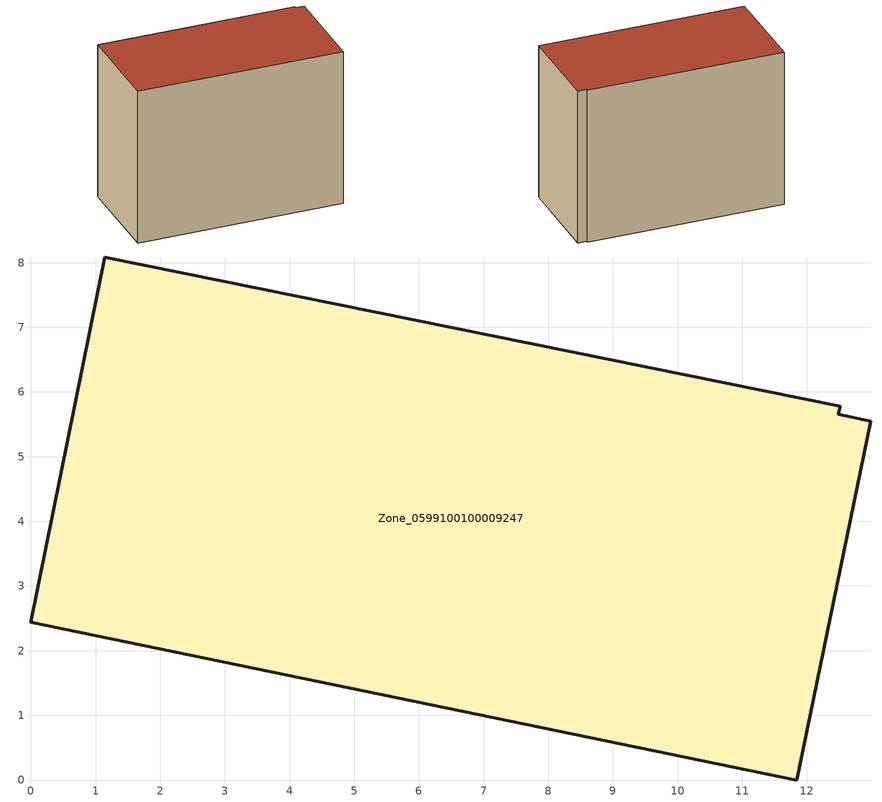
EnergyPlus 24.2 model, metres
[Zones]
Zone_0599100100009247
 floor ground (C_G): 0,2.44 1.15,8.09 12.51,5.78 12.49,5.65 12.99,5.55 11.84,0 z0
 wall outside (C_F): 1.15,8.09 0,2.44 11.84,0 12.99,5.55 12.49,5.65 12.51,5.78 1.15,8.09 z0:9.41
 roof outside (C_R): 11.84,0 12.99,5.55 12.49,5.65 12.51,5.78 1.15,8.09 0,2.44 z9.41
[BUILDING]
Pand.0599100100009247: North Axis=0; Terrain=City; Loads Convergence Tolerance Value=0.04; Temperature Convergence Tolerance Value=0.4; Solar Distribution=FullExterior; Maximum Number of Warmup Days=25; Minimum Number of Warmup Days=1
[Site:Location]
Rotterdam.The.Hague.AP_ZH_NLD Design_Conditions: Latitude=51.96; Longitude=4.45; Time Zone=1; Elevation=-4.5
[SITE:GROUNDTEMPERATURE:BUILDINGSURFACE]
18, 18, 18, 18, 18, 18, 18, 18, 18, 18, 18, 18
[MATERIAL] Thermal Absorptance=0.9; Solar Absorptance=0.7; Visible Absorptance=0.7
Name | Roughness | Thickness | Conductivity | Density | Specific Heat
G.TC.2015-2018 | MediumSmooth | 0.15 | 0.0428571 | 540 | 1210
F.TC.2015-2018 | Rough | 0.3 | 0.0666667 | 1920 | 840
R.TC.2015-2018 | MediumRough | 0.2 | 0.0333333 | 1500 | 1000
[CONSTRUCTION]
C_G: G.TC.2015-2018
C_F: F.TC.2015-2018
C_R: R.TC.2015-2018
[ZONE]
Zone_0599100100009247: Type=1; Multiplier=1; Ceiling Height=Autocalculate; Volume=Autocalculate; Floor Area=autocalculate; Part of Total Floor Area=Yes
[ZONEINFILTRATION:DESIGNFLOWRATE]
Infil_Zone_0599100100009247: Zone or ZoneList or Space or SpaceList=Zone_0599100100009247; Schedule=AlwaysOn; Design Flow Rate Calculation Method=Flow/Area; Flow Rate per Floor Area=0.0015; Constant Term Coefficient=1; Temperature Term Coefficient=0; Velocity Term Coefficient=0; Velocity Squared Term Coefficient=0
[HVACTEMPLATE:ZONE:IDEALLOADSAIRSYSTEM]
Zone_0599100100009247: Maximum Heating Supply Air Temperature=50; Minimum Cooling Supply Air Temperature=13; Maximum Heating Supply Air Humidity Ratio=0.0156; Minimum Cooling Supply Air Humidity Ratio=0.0077; Heating Limit=NoLimit; Cooling Limit=NoLimit; Dehumidification Control Type=ConstantSensibleHeatRatio; Cooling Sensible Heat Ratio=0.7; Dehumidification Setpoint=60; Humidification Control Type=None; Humidification Setpoint=30; Outdoor Air Method=None; Outdoor Air Flow Rate per Person=0.00944; Outdoor Air Flow Rate per Zone Floor Area=0; Outdoor Air Flow Rate per Zone=0; Demand Controlled Ventilation Type=None; Outdoor Air Economizer Type=NoEconomizer; Heat Recovery Type=None; Sensible Heat Recovery Effectiveness=0.7; Latent Heat Recovery Effectiveness=0.65
[ZONECONTROL:THERMOSTAT]
ThermostatControl_Zone_0599100100009247: Zone or ZoneList=Zone_0599100100009247; Control Type Schedule=DualSetpointControlType; Control 1=Thermostat_Zone_0599100100009247; Temperature Difference Between Cutout And Setpoint=0
[THERMOSTATSETPOINT:DUALSETPOINT]
Thermostat_Zone_0599100100009247: Heating Setpoint Temperature Schedule=HeatingSetpoint_Zone_0599100100009247; Cooling Setpoint Temperature Schedule=CoolingSetpoint_Zone_0599100100009247
[SCHEDULE:COMPACT]
HeatingSetpoint_Zone_0599100100009247: Through: 12/31, For: AllDays, Until: 24:00, 21
CoolingSetpoint_Zone_0599100100009247: Through: 12/31, For: AllDays, Until: 24:00, 24
DualSetpointControlType: Through: 12/31, For: AllDays, Until: 24:00, 4
AlwaysOn: Through: 12/31, For: AllDays, Until: 24:00, 1
